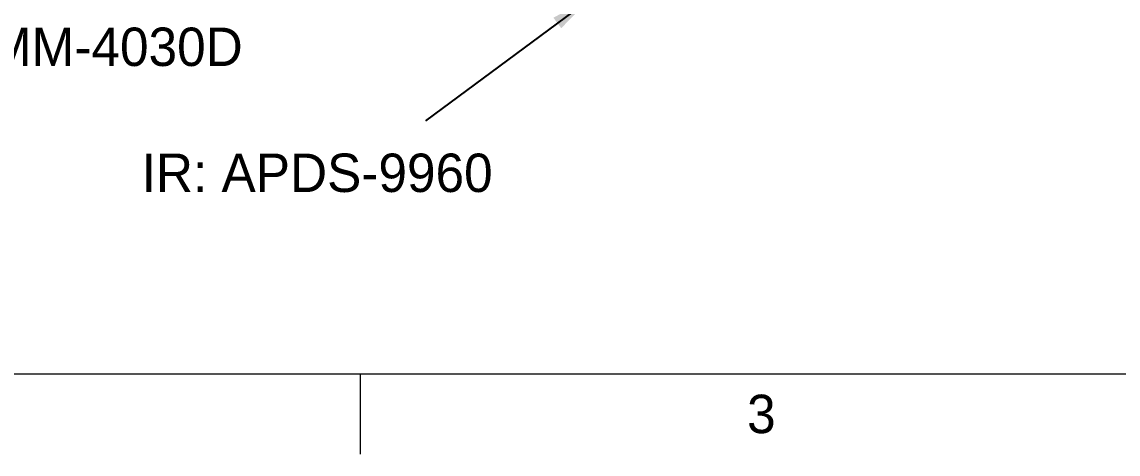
# Model space of a CAD drawing. Header units: millimetres. Extents: x 15 to 292, y 5 to 205.
# Drawn here: x 82.4 to 150.7, y 5 to 31.9 of the extents above; entities that cross this region are included whole.
import ezdxf

# ---------------------------------------------------------------- set-up
doc = ezdxf.new("R2010")
doc.units = ezdxf.units.MM
doc.layers.add('Annotations', color=7, linetype='Continuous')
doc.layers.add('Border', color=7, linetype='Continuous')
doc.styles.add('Shapr0', font='txt', dxfattribs={"height": 2.3925})
doc.dimstyles.new('ISO-25', dxfattribs={"dimtxt": 2.5, "dimasz": 2.5, "dimexe": 1.25, "dimexo": 0.625, "dimtad": 1, "dimtxsty": 'Standard', "dimcen": 2.5, "dimadec": 0, "dimazin": 0, "dimtfac": 1, "dimtmove": 0, "dimatfit": 3, "dimfxl": 1, "dimarcsym": 0})

msp = doc.modelspace()

# ---------------------------------------------------------------- linework, layer by layer
at = {"layer": 'Border', "linetype": 'Continuous', "lineweight": 15}
for p, q in [((20, 10), (287, 10)), ((103.5, 10), (103.5, 5))]:
    msp.add_line(p, q, dxfattribs=at)

# ---------------------------------------------------------------- texts
at = {"layer": 'Annotations', "linetype": 'Continuous', "lineweight": 15, "char_height": 1.79438, "width": 84.66672, "attachment_point": 4}
for s, insert in [('{\\fSF-Mono-Regular-Extended.ttf|b0|i0|c0|p0;\\H1.333333x;IR: CMM-4030D}', (73.068, 30.347)), ('{\\fSF-Mono-Regular-Extended.ttf|b0|i0|c0|p0;\\H1.333333x;IR: APDS-9960}', (89.881, 22.5))]:
    msp.add_mtext(s, dxfattribs=dict(at, insert=insert))
at = {"layer": 'Border', "linetype": 'Continuous', "lineweight": 15, "insert": (128.5, 8.696), "char_height": 2.393, "width": 2.3925, "attachment_point": 2, "style": 'Shapr0'}
msp.add_mtext('3', dxfattribs=at)

# ---------------------------------------------------------------- leaders
at = {"layer": 'Annotations', "linetype": 'Continuous', "lineweight": 15}
msp.add_leader([(117.79, 33.339), (107.561, 25.749)], dimstyle='ISO-25', dxfattribs=at)

doc.saveas('drawing.dxf')
